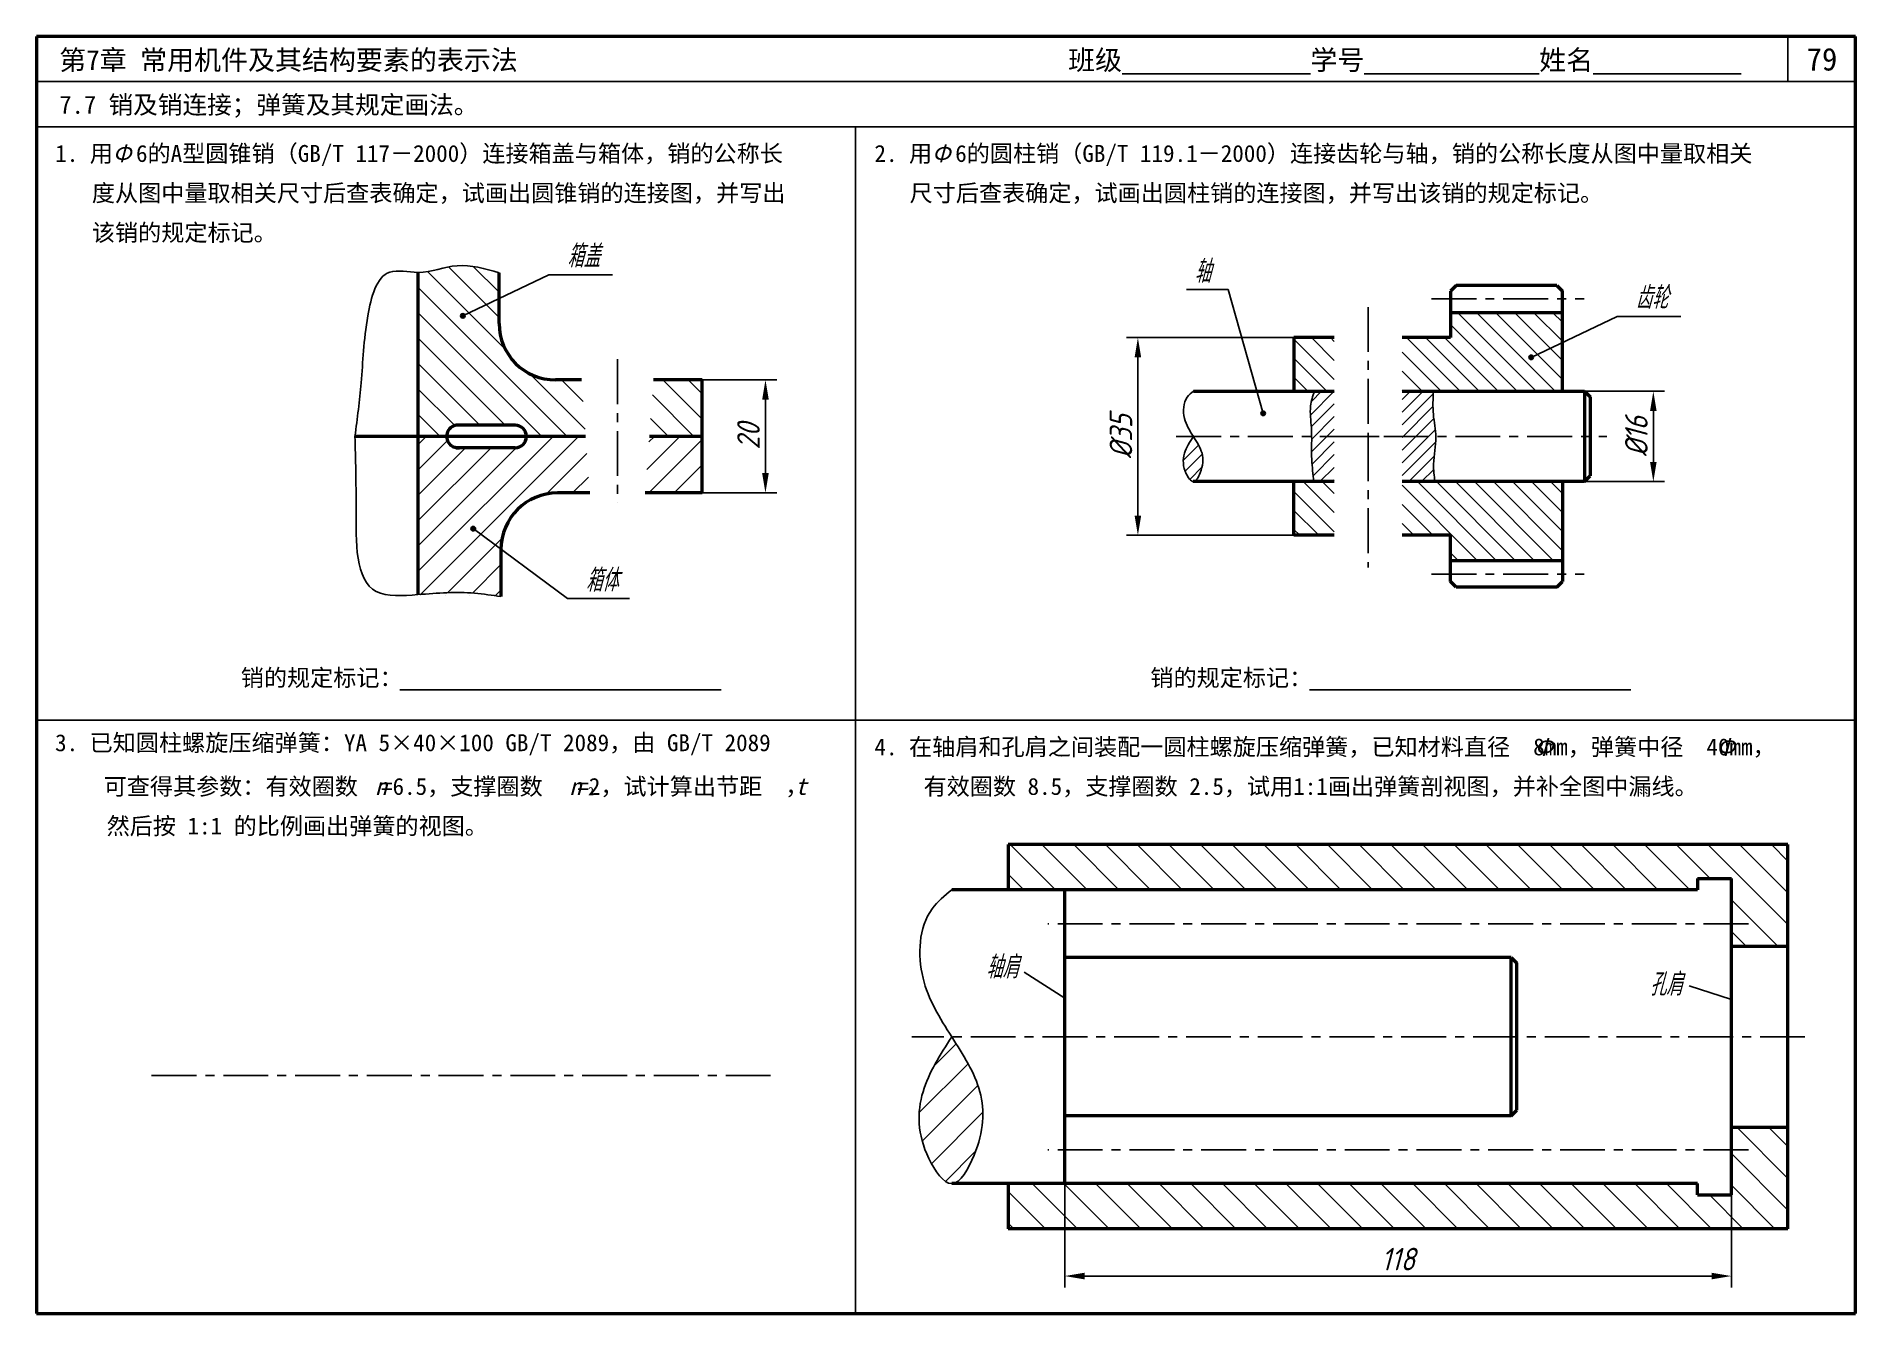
# Model space of a CAD drawing. Header units: millimetres. Extents: x 0 to 322, y 0 to 226.
import ezdxf

# ---------------------------------------------------------------- set-up
doc = ezdxf.new("R2010")
doc.units = ezdxf.units.MM
doc.header["$LTSCALE"] = 0.25
doc.linetypes.add('CENTER', pattern=[50.800000000000004, 31.75, -6.35, 6.35, -6.35])
doc.layers.add('点画线层', color=7, linetype='CENTER')
doc.layers.add('细实线层', color=7, linetype='Continuous')
doc.layers.add('粗实线层', color=7, linetype='Continuous', lineweight=50)
doc.styles.get("Standard").update_dxf_attribs({"font": 'gbeitc.shx', "height": 4, "bigfont": 'gbcbig.shx'})
doc.styles.add('宋体', font='SimSun.ttf', dxfattribs={"height": 3.5})
doc.styles.add('宋体-斜体', font='SimSun.ttf', dxfattribs={"oblique": 15, "height": 3})
doc.dimstyles.new('ISO-25', dxfattribs={"dimtxt": 4, "dimasz": 3.5, "dimexe": 2, "dimexo": 0, "dimgap": 1, "dimtad": 1, "dimtoh": 1, "dimdsep": 46, "dimtxsty": 'Standard', "dimcen": 0, "dimclrd": 256, "dimclre": 256, "dimclrt": 256, "dimadec": 0, "dimazin": 0, "dimtfac": 1, "dimtmove": 0, "dimatfit": 2, "dimfxl": 0, "dimlwd": -1, "dimlwe": -1, "dimarcsym": 0})

# ---------------------------------------------------------------- blocks, each defined once
blk = doc.blocks.new('*D1')
at = {"layer": 'Defpoints', "color": 0, "transparency": 16777216}
for p in [(273.9925522229071, 163.2162228754886), (273.9925522229071, 147.2162228754886), (286.1965091889815, 147.2162228754886)]:
    blk.add_point(p, dxfattribs=at)
at = {"layer": '细实线层', "transparency": 16777216}
for p, q in [((273.9925522229071, 163.2162228754886), (288.1965091889815, 163.2162228754886)), ((286.1965091889815, 159.7162228754886), (286.1965091889815, 150.7162228754886)), ((273.9925522229071, 147.2162228754886), (288.1965091889815, 147.2162228754886))]:
    blk.add_line(p, q, dxfattribs=at)
for points in [[(285.6131758556482, 159.7162228754886), (286.7798425223148, 159.7162228754886), (286.1965091889815, 163.2162228754886)], [(285.6131758556482, 150.7162228754886), (286.7798425223148, 150.7162228754886), (286.1965091889815, 147.2162228754886)]]:
    blk.add_solid(points, dxfattribs=at)
at = {"layer": '细实线层', "transparency": 16777216, "insert": (283.1965091889815, 155.2162228754886), "char_height": 4, "attachment_point": 5, "rotation": 90}
blk.add_mtext('%%C16', dxfattribs=at)
blk = doc.blocks.new('*D2')
at = {"layer": 'Defpoints', "color": 0, "transparency": 16777216}
for p in [(222.5865022799644, 172.7162228754886), (194.9639614862069, 137.7162228754886), (222.5865022799644, 137.7162228754886)]:
    blk.add_point(p, dxfattribs=at)
at = {"layer": '细实线层', "transparency": 16777216}
for p, q in [((222.5865022799644, 172.7162228754886), (192.9639614862069, 172.7162228754886)), ((194.9639614862069, 169.2162228754886), (194.9639614862069, 141.2162228754886)), ((222.5865022799644, 137.7162228754886), (192.9639614862069, 137.7162228754886))]:
    blk.add_line(p, q, dxfattribs=at)
for points in [[(194.3806281528736, 169.2162228754886), (195.5472948195403, 169.2162228754886), (194.9639614862069, 172.7162228754886)], [(194.3806281528736, 141.2162228754886), (195.5472948195403, 141.2162228754886), (194.9639614862069, 137.7162228754886)]]:
    blk.add_solid(points, dxfattribs=at)
at = {"layer": '细实线层', "transparency": 16777216, "insert": (191.9639614862069, 155.2162228754887), "char_height": 4, "attachment_point": 5, "rotation": 90}
blk.add_mtext('%%C35', dxfattribs=at)
blk = doc.blocks.new('*D3')
at = {"layer": 'Defpoints', "color": 0, "transparency": 16777216}
for p in [(117.8549885422202, 165.2162228754886), (129.0447290036885, 165.2162228754886), (117.8549885422202, 145.2162228754886)]:
    blk.add_point(p, dxfattribs=at)
at = {"layer": '细实线层', "transparency": 16777216}
for p, q in [((117.8549885422202, 165.2162228754886), (131.0447290036885, 165.2162228754886)), ((129.0447290036885, 148.7162228754886), (129.0447290036885, 161.7162228754886)), ((117.8549885422202, 145.2162228754886), (131.0447290036885, 145.2162228754886))]:
    blk.add_line(p, q, dxfattribs=at)
for points in [[(128.4613956703552, 161.7162228754886), (129.6280623370219, 161.7162228754886), (129.0447290036885, 165.2162228754886)], [(128.4613956703552, 148.7162228754886), (129.6280623370219, 148.7162228754886), (129.0447290036885, 145.2162228754886)]]:
    blk.add_solid(points, dxfattribs=at)
at = {"layer": '细实线层', "transparency": 16777216, "insert": (126.0447290036885, 155.2162228754886), "char_height": 4, "attachment_point": 5, "rotation": 90}
blk.add_mtext('20', dxfattribs=at)
blk = doc.blocks.new('*D4')
at = {"layer": 'Defpoints', "color": 0, "transparency": 16777216}
for p in [(182.0193863327868, 22.99618967903832), (300.0193863327868, 20.9961896790383), (300.0193863327868, 6.644884313381738)]:
    blk.add_point(p, dxfattribs=at)
at = {"layer": '细实线层', "transparency": 16777216}
for p, q in [((182.0193863327868, 22.99618967903832), (182.0193863327868, 4.644884313381738)), ((300.0193863327868, 20.9961896790383), (300.0193863327868, 4.644884313381738)), ((185.5193863327868, 6.644884313381738), (296.5193863327868, 6.644884313381738))]:
    blk.add_line(p, q, dxfattribs=at)
for points in [[(185.5193863327868, 7.228217646715071), (185.5193863327868, 6.061550980048405), (182.0193863327868, 6.644884313381738)], [(296.5193863327868, 7.228217646715071), (296.5193863327868, 6.061550980048405), (300.0193863327868, 6.644884313381738)]]:
    blk.add_solid(points, dxfattribs=at)
at = {"layer": '细实线层', "transparency": 16777216, "insert": (241.0193863327868, 9.644884313381738), "char_height": 4, "attachment_point": 5}
blk.add_mtext('118', dxfattribs=at)

msp = doc.modelspace()

# ---------------------------------------------------------------- hatches: boundary and pattern name
at = {"layer": '细实线层'}
h = msp.add_hatch(dxfattribs=at)
h.set_pattern_fill('ANSI31', color=256, angle=90)
h.set_pattern_definition([(135, (-161, -2.938859623650501), (-2.245064030267288, -2.245064030267288), [])])
edge = h.paths.add_edge_path()
edge.add_line((81.89348535812945, 175.2162228754885), (81.89348535812945, 184.1645939189187))
edge.add_spline(control_points=[(81.89348535812945, 184.1645939189187), (79.39628453513984, 184.8957910064442), (74.56484461118606, 186.3104689003589), (69.98954579782833, 184.2472855071367), (67.53112403338639, 184.2496493008708)], knot_values=[35.10410281572158, 35.10410281572158, 35.10410281572158, 35.10410281572158, 42.63420506529127, 49.67290973949537, 49.67290973951598, 49.67290973951598, 49.67290973951598], degree=3, periodic=0)
edge.add_line((67.53112403340037, 184.2496493008708), (67.53112403340037, 155.2162228754886))
edge.add_line((67.53112403340037, 155.2162228754886), (72.61278400347746, 155.2162228754887))
edge.add_arc((74.63044788402385, 155.2162228754886), 2.017663880546399, 82.41293805198319, 179.9999999999984, ccw=False)
edge.add_line((74.89684520920105, 157.2162228754886), (84.75356680562527, 157.2162228754887))
edge.add_arc((84.75356680562527, 155.2162228754886), 2.000000000000057, 2.3874235921539366e-12, 90, ccw=False)
edge.add_line((86.75356680562533, 155.2162228754887), (97.21508412710631, 155.2162228754887))
edge.add_line((97.21508412710631, 155.2162228754887), (96.49205500863474, 165.2162228754885))
edge.add_line((96.49205500863474, 165.2162228754885), (91.89348535812962, 165.2162228754885))
edge.add_arc((91.89348535812945, 175.2162228754885), 10, 180, 270.00000000000097, ccw=False)
h.paths.add_polyline_path([(117.8549885422202, 165.2162228754886), (109.2179220758057, 165.2162228754885), (108.4948929573341, 155.2162228754887), (117.8549885422202, 155.2162228754886)])
h = msp.add_hatch(dxfattribs=at)
h.set_pattern_fill('ANSI31', color=256, scale=0.75, angle=90)
h.set_pattern_definition([(135, (153.3658375917496, 2.546697377660735), (-1.683798022700466, -1.683798022700466), [])])
h.paths.add_polyline_path([(229.7164121766414, 172.7162228754886), (222.5865022799644, 172.7162228754886), (222.5865022799644, 163.2162228754887), (229.7164121766414, 163.2162228754887)])
h.paths.add_polyline_path([(229.7164121766414, 147.2162228754886), (222.5865022799644, 147.2162228754886), (222.5865022799644, 137.7162228754886), (229.7164121766414, 137.7162228754886)])
h.paths.add_polyline_path([(270.117740666194, 177.1627601986107), (250.2991467085637, 177.1627601986107), (250.2991467085637, 172.7162228754886), (241.7164121766414, 172.7162228754886), (241.7164121766414, 163.2162228754887), (269.8682740070427, 163.2162228754886), (270.1177406661943, 163.4656895346402)])
h.paths.add_polyline_path([(270.1177406661943, 147.2162228754886), (241.7164121766414, 147.2162228754886), (241.7164121766414, 137.7162228754886), (250.2991467085637, 137.7162228754886), (250.2991467085637, 133.2696855523667), (270.117740666194, 133.2696855523667)])
h = msp.add_hatch(color=256, dxfattribs=at)
h.dxf.hatch_style = 1
edge = h.paths.add_edge_path()
edge.add_arc((75.48527084803618, 176.5582117979873), 0.4, 0, 360)
h = msp.add_hatch(color=256, dxfattribs=at)
h.dxf.hatch_style = 1
edge = h.paths.add_edge_path()
edge.add_arc((264.579132105486, 169.2098946677594), 0.4, 0, 360)
h = msp.add_hatch(dxfattribs=at)
h.set_pattern_fill('ANSI31', color=256, scale=0.5)
h.set_pattern_definition([(45, (153.3658375917496, -2.938859623650501), (-1.122532015133644, 1.122532015133644), [])])
edge = h.paths.add_edge_path()
edge.add_line((229.7164121766414, 163.2162228754887), (226.1827789979175, 163.2162228754887))
edge.add_spline(control_points=[(226.1827789979175, 163.2162228754886), (225.9125376506935, 162.3519981870106), (225.2509505406352, 160.2362600885872), (225.6645004617239, 157.5176105110379), (225.7155566664007, 155.7157558152936), (225.7209096748808, 155.2162228754886)], knot_values=[0, 0, 0, 0, 2.687570940385361, 6.579534589324282, 8.07544332403035, 8.07544332403035, 8.07544332403035, 8.07544332403035], degree=3, periodic=0)
edge.add_line((225.7209096748808, 155.2162228754886), (229.7164121766414, 155.2162228754886))
edge.add_line((229.7164121766414, 155.2162228754886), (229.7164121766414, 163.2162228754887))
edge = h.paths.add_edge_path()
edge.add_line((229.7164121766414, 155.2162228754886), (225.7209096748807, 155.2162228754886))
edge.add_spline(control_points=[(225.7209096748808, 155.2162228754886), (225.7356307155169, 153.8424823455742), (225.6342198287354, 151.1743738867451), (225.9522778105915, 148.5129400279944), (226.1072436156624, 147.2162228754886)], knot_values=[8.07544332403035, 8.07544332403035, 8.07544332403035, 8.07544332403035, 12.18926704648803, 16.09811183375128, 16.09811183375128, 16.09811183375128, 16.09811183375128], degree=3, periodic=0)
edge.add_line((226.1072436156624, 147.2162228754886), (229.7164121766414, 147.2162228754886))
edge.add_line((229.7164121766414, 147.2162228754886), (229.7164121766414, 155.2162228754886))
edge = h.paths.add_edge_path()
edge.add_spline(control_points=[(247.6970082858932, 155.2162228754886), (247.6666134852001, 156.5189692033453), (247.0762646298044, 159.1706256996698), (247.19719150937, 161.8497542586183), (247.2588693207279, 163.2162228754886)], knot_values=[8.026231862193212, 8.026231862193212, 8.026231862193212, 8.026231862193212, 11.957346443212, 16.04960562785558, 16.04960562785558, 16.04960562785558, 16.04960562785558], degree=3, periodic=0)
edge.add_line((247.2588693207279, 163.2162228754887), (241.7164121766414, 163.2162228754887))
edge.add_line((241.7164121766414, 163.2162228754887), (241.7164121766414, 155.2162228754886))
edge.add_line((241.7164121766414, 155.2162228754886), (247.6970082858932, 155.2162228754886))
edge = h.paths.add_edge_path()
edge.add_spline(control_points=[(247.5360351545212, 147.2162228754886), (247.407711945088, 148.2503994100586), (247.0813847627741, 150.8803204978491), (247.7266001420203, 153.5501643687847), (247.6978796189026, 155.1788768211504), (247.6970082858932, 155.2162228754886)], knot_values=[0, 0, 0, 0, 3.111878626615082, 7.91353792046938, 8.026231862193212, 8.026231862193212, 8.026231862193212, 8.026231862193212], degree=3, periodic=0)
edge.add_line((247.6970082858932, 155.2162228754886), (241.7164121766413, 155.2162228754886))
edge.add_line((241.7164121766414, 155.2162228754886), (241.7164121766414, 147.2162228754886))
edge.add_line((241.7164121766414, 147.2162228754886), (247.5360351545212, 147.2162228754886))
h = msp.add_hatch(color=256, dxfattribs=at)
h.dxf.hatch_style = 1
edge = h.paths.add_edge_path()
edge.add_arc((217.1518182920363, 159.2912432562232), 0.4, 0, 360)
h = msp.add_hatch(dxfattribs=at)
h.set_pattern_fill('ANSI31', color=256)
h.set_pattern_definition([(45, (-161, -2.938859623650501), (-2.245064030267288, 2.245064030267288), [])])
edge = h.paths.add_edge_path()
edge.add_line((97.21508412710631, 155.2162228754887), (86.75356680562533, 155.2162228754887))
edge.add_arc((84.75356680562527, 155.2162228754886), 2.000000000000057, -90, 2.3874235921539366e-12, ccw=False)
edge.add_line((84.75356680562527, 153.2162228754885), (74.89684520920102, 153.2162228754886))
edge.add_arc((74.63044788402385, 155.2162228754886), 2.017663880546399, 179.9999999999984, 277.5870619480159, ccw=False)
edge.add_line((72.61278400347749, 155.2162228754887), (67.5311240334004, 155.2162228754886))
edge.add_line((67.53112403340037, 155.2162228754886), (67.53112403340037, 127.2288417588348))
edge.add_spline(control_points=[(67.53112403339514, 127.2288417588344), (71.10553346869949, 127.5047497226992), (75.76373172054451, 127.8427550898169), (80.6642714181533, 127.1085457889316), (82.23239903864476, 126.8736055670409)], knot_values=[35.27330530017598, 35.27330530017598, 35.27330530017598, 35.27330530018391, 45.29788024953621, 50.01512784616741, 50.01512784616741, 50.01512784616741, 50.01512784616741], degree=3, periodic=0)
edge.add_line((82.23239903864476, 126.8736055670409), (82.2323990386443, 135.216222875488))
edge.add_arc((92.2323990386443, 135.2162228754886), 10, 89.9999999999992, 180.0000000000031, ccw=False)
edge.add_line((92.23239903864442, 145.2162228754886), (97.93811324557785, 145.2162228754885))
edge.add_line((97.93811324557788, 145.2162228754885), (97.21508412710631, 155.2162228754887))
h.paths.add_polyline_path([(117.8549885422202, 155.2162228754886), (108.4948929573341, 155.2162228754887), (107.7718638388625, 145.2162228754885), (117.8549885422202, 145.2162228754886)])
h = msp.add_hatch(dxfattribs=at)
h.set_pattern_fill('ANSI31', color=256, scale=0.5)
h.set_pattern_definition([(45, (153.3658375917496, 2.546697377660735), (-1.122532015133644, 1.122532015133644), [])])
edge = h.paths.add_edge_path()
edge.add_spline(control_points=[(204.770791687574, 147.2162228754989), (204.7737276506745, 147.2161926286468), (205.2540587496618, 147.2161812833048), (206.4759677889215, 149.4495555935125), (206.6844588246066, 152.2227402123912), (205.3931967925566, 154.249809832878), (204.7795957631864, 155.2162228754627)], knot_values=[17.69471126649653, 17.69471126649653, 17.69471126649653, 17.69471126649653, 17.71900301471265, 21.67060138544219, 28.6037048404689, 35.32835655441446, 35.32835655441446, 35.32835655441446, 35.32835655447447], degree=3, periodic=0)
edge.add_spline(control_points=[(204.77959576317, 155.2162228754886), (204.15460041619, 154.2388608234226), (202.8549182861192, 152.2064297024269), (202.9106602987493, 149.3092025256591), (204.3243887531079, 147.2208218037136), (204.770791687574, 147.2162228754989)], knot_values=[35.32835655447447, 35.32835655447447, 35.32835655447447, 35.32835655447447, 42.08179045664275, 49.37216888311924, 53.0656443512713, 53.0656443512713, 53.0656443512713, 53.0656443512713], degree=3, periodic=0)
h = msp.add_hatch(color=256, dxfattribs=at)
h.dxf.hatch_style = 1
edge = h.paths.add_edge_path()
edge.add_arc((77.32524966755062, 138.9041428516837), 0.4, 0, 360)
h = msp.add_hatch(dxfattribs=at)
h.set_pattern_fill('ANSI31', color=256, scale=1.25, angle=90, style=0)
h.set_pattern_definition([(135, (0, 2.800105057271878), (-2.806330037834111, -2.80633003783411), [])])
h.paths.add_polyline_path([(310.0193863327868, 82.99618967903831), (172.0193863327868, 82.99618967903832), (172.0193863327868, 74.99618967903832), (294.0193863327868, 74.99618967903831), (294.0193863327868, 76.99618967903832), (300.0193863327868, 76.99618967903832), (300.0193863327868, 64.99618967903832), (310.0193863327868, 64.99618967903832)])
h.paths.add_polyline_path([(310.0193863327868, 32.9961896790383), (300.0193863327868, 32.9961896790383), (300.0193863327868, 20.99618967903828), (294.0193863327868, 20.9961896790383), (294.0193863327868, 22.9961896790383), (172.0193863327868, 22.99618967903832), (172.0193863327868, 14.99618967903831), (310.0193863327868, 14.99618967903831)])
h = msp.add_hatch(dxfattribs=at)
h.set_pattern_fill('ANSI31', color=256, scale=1.25)
h.set_pattern_definition([(45, (0, 2.800105057271878), (-2.80633003783411, 2.806330037834111), [])])
edge = h.paths.add_edge_path()
edge.add_spline(control_points=[(161.9907730870997, 22.99618967907042), (162.0003149671763, 22.99609137680108), (163.5613910388851, 22.99605450443951), (167.5325954164793, 30.25452101261511), (168.2101912824559, 39.26737102397117), (164.0135896782933, 45.85534729055344), (162.0193863328401, 48.996189678954)], knot_values=[17.69471126649653, 17.69471126649653, 17.69471126649653, 17.69471126649653, 17.71900301471265, 21.67060138544219, 28.6037048404689, 35.32835655441446, 35.32835655441446, 35.32835655441446, 35.32835655447447], degree=3, periodic=0)
edge.add_spline(control_points=[(162.0193863327867, 48.99618967903807), (159.9881514551018, 45.81976300982348), (155.7641845323714, 39.21436186658723), (155.9453460734193, 29.79837354209126), (160.539963550085, 23.01113619576811), (161.9907730870997, 22.99618967907042)], knot_values=[35.32835655447447, 35.32835655447447, 35.32835655447447, 35.32835655447447, 42.08179045664275, 49.37216888311924, 53.0656443512713, 53.0656443512713, 53.0656443512713, 53.0656443512713], degree=3, periodic=0)

# ---------------------------------------------------------------- linework, layer by layer
at = {"lineweight": 50}
for p, q in [((322, 226), (0, 226)), ((0, 226), (0, 0)), ((322, 0), (322, 226)), ((0, 0), (322, 0))]:
    msp.add_line(p, q, dxfattribs=at)
for p, q in [((310, 218), (310, 226)), ((322, 218), (0, 218)), ((322, 210), (0, 210)), ((145, 210), (145, 0)), ((2.842170943040401e-14, 105), (322, 105))]:
    msp.add_line(p, q)
at = {"layer": '点画线层'}
for p, q in [((235.7164121766414, 178.095855103687), (235.7164121766414, 155.2162228754886)), ((246.9402214554791, 179.578498823547), (273.9495782624083, 179.578498823547)), ((102.8549885422203, 168.8713891650783), (102.8549885422203, 143.4412892936342)), ((201.752330430927, 155.2162228754886), (229.7164121766414, 155.2162228754886)), ((229.7164121766414, 155.2162228754886), (238.4738153422145, 155.2162228754886)), ((235.7164121766414, 155.2162228754886), (235.7164121766414, 132.0283852577693)), ((238.4738153422145, 155.2162228754886), (277.9925522229071, 155.2162228754886)), ((246.9402214554791, 130.8539469274303), (273.9495782624083, 130.8539469274303)), ((303.0193863327868, 68.99618967903831), (179.0193863327868, 68.99618967903832)), ((313.0193863327868, 48.99618967903831), (154.9422057268671, 48.99618967903831)), ((129.9397075349368, 42.120547187228), (19.93970753493682, 42.12054718722801)), ((303.0193863327868, 28.99618967903831), (179.0193863327868, 28.9961896790383))]:
    msp.add_line(p, q, dxfattribs=at)
at = {"layer": '粗实线层'}
for p, q in [((67.53112403340037, 184.2496493008708), (67.53112403340037, 127.2288417588346)), ((81.89348535812945, 175.2162228754885), (81.89348535812945, 184.1645939189187)), ((251.2991467085637, 181.9074830285703), (250.2991467085637, 180.9074830285703)), ((250.2991467085637, 180.9074830285703), (250.2991467085637, 172.7162228754886)), ((269.1177406661939, 181.9074830285703), (251.2991467085637, 181.9074830285703)), ((269.1177406661939, 181.9074830285703), (270.1177406661939, 180.9074830285703)), ((270.1177406661939, 180.2162228754886), (270.1177406661939, 180.9074830285703)), ((250.2991467085637, 177.1627601986107), (270.1177406661939, 177.1627601986107)), ((270.1177406661943, 163.2162228754886), (270.1177406661939, 180.2162228754886)), ((229.7164121766414, 172.7162228754886), (222.5865022799644, 172.7162228754886)), ((222.5865022799644, 172.7162228754886), (222.5865022799644, 163.2162228754886)), ((250.2991467085637, 172.7162228754886), (241.7164121766414, 172.7162228754886)), ((96.49205500863474, 165.2162228754885), (91.89348535812945, 165.2162228754884)), ((117.8549885422202, 165.2162228754886), (109.2179220758057, 165.2162228754885)), ((117.8549885422202, 145.2162228754886), (117.8549885422202, 165.2162228754886)), ((204.77959576317, 163.2162228754886), (229.7164121766414, 163.2162228754887)), ((241.7164121766414, 163.2162228754887), (273.9925522229071, 163.2162228754886)), ((273.9925522229071, 163.2162228754886), (273.9925522229071, 147.2162228754886)), ((273.9925522229071, 163.2162228754886), (274.9925522229071, 162.2162228754886)), ((274.9925522229071, 162.2162228754886), (274.9925522229071, 148.2162228754886)), ((97.21508412710631, 155.2162228754887), (56.37962423452518, 155.2162228754886)), ((84.75356680562527, 157.2162228754886), (74.36405055884688, 157.2162228754886)), ((117.8549885422203, 155.2162228754886), (108.4948929573341, 155.2162228754887)), ((84.75356680562527, 153.2162228754886), (74.36405055884688, 153.2162228754886)), ((273.9925522229071, 147.2162228754886), (274.9925522229071, 148.2162228754886)), ((97.93811324557788, 145.2162228754885), (92.2323990386443, 145.2162228754886)), ((117.8549885422202, 145.2162228754886), (107.7718638388625, 145.2162228754885)), ((117.8549885422202, 145.2162228754886), (108.4286937678253, 145.2162228754887)), ((229.7164121766414, 147.2162228754886), (204.7707916875742, 147.2162228754886)), ((222.5865022799644, 137.7162228754886), (222.5865022799644, 147.2162228754887)), ((273.9925522229071, 147.2162228754886), (241.7164121766414, 147.2162228754886)), ((270.1177406661943, 147.2162228754886), (270.1177406661939, 130.2162228754886)), ((229.7164121766414, 137.7162228754886), (222.5865022799644, 137.7162228754886)), ((250.2991467085637, 137.7162228754886), (241.7164121766414, 137.7162228754886)), ((250.2991467085637, 129.5249627224069), (250.2991467085637, 137.7162228754886)), ((82.2323990386443, 135.2162228754886), (82.23239903864476, 126.8736055670409)), ((250.2991467085637, 133.2696855523667), (270.1177406661939, 133.2696855523667)), ((251.2991467085637, 128.5249627224069), (250.2991467085637, 129.5249627224069)), ((269.1177406661939, 128.5249627224071), (270.1177406661939, 129.5249627224071)), ((270.1177406661939, 130.2162228754886), (270.1177406661939, 129.5249627224071)), ((269.1177406661939, 128.5249627224071), (251.2991467085637, 128.5249627224069)), ((172.0193863327868, 82.99618967903832), (172.0193863327868, 74.99618967903832)), ((310.0193863327868, 82.99618967903831), (172.0193863327868, 82.99618967903832)), ((310.0193863327868, 14.99618967903831), (310.0193863327868, 82.99618967903831)), ((294.0193863327868, 74.99618967903831), (162.0193863327868, 74.99618967903832)), ((182.0193863327868, 22.99618967903832), (182.0193863327868, 74.99618967903832)), ((294.0193863327868, 76.99618967903832), (300.0193863327868, 76.99618967903832)), ((294.0193863327868, 76.99618967903831), (294.0193863327868, 74.99618967903831)), ((300.0193863327868, 20.9961896790383), (300.0193863327868, 76.99618967903832)), ((300.0193863327868, 64.99618967903832), (310.0193863327868, 64.99618967903832)), ((261.0193863327868, 62.99618967903832), (182.0193863327868, 62.99618967903832)), ((261.0193863327868, 34.99618967903834), (261.0193863327868, 62.99618967903835)), ((261.0193863327868, 62.99618967903832), (262.0193863327868, 61.9961896790383)), ((262.0193863327868, 35.99618967903837), (262.0193863327868, 61.99618967903829)), ((261.0193863327868, 34.99618967903831), (262.0193863327868, 35.99618967903834)), ((261.0193863327867, 34.99618967903831), (182.0193863327868, 34.99618967903832)), ((300.0193863327868, 32.9961896790383), (310.0193863327868, 32.9961896790383)), ((294.0193863327868, 22.99618967903831), (162.0193863327868, 22.99618967903832)), ((172.0193863327868, 22.99618967903832), (172.0193863327868, 14.99618967903832)), ((294.0193863327868, 20.99618967903831), (294.0193863327868, 22.99618967903831)), ((294.0193863327868, 20.9961896790383), (300.0193863327868, 20.9961896790383)), ((310.0193863327868, 14.99618967903831), (172.0193863327868, 14.99618967903832))]:
    msp.add_line(p, q, dxfattribs=at)
for centre, radius, start, end in [((91.89348535812945, 175.2162228754885), 10, 180, 270), ((74.63044788402385, 155.2162228754886), 2.017663880546387, 82.41293805199, 277.58706194801), ((84.75356680562527, 155.2162228754886), 2.000000000000057, 270, 90), ((92.2323990386443, 135.2162228754886), 10, 90, 180)]:
    msp.add_arc(centre, radius, start, end, dxfattribs=at)
at = {"layer": '细实线层'}
for p, q in [((75.48527084803618, 176.5582117979873), (90.69853190505967, 183.7990047640401)), ((90.69853190505967, 183.7990047640401), (101.9881361208878, 183.7990047640401)), ((203.5851669686101, 181.1915237246553), (210.9218891843588, 181.1915237246553)), ((217.1518182920363, 159.2912432562232), (210.9218891843588, 181.1915237246553)), ((264.579132105486, 169.2098946677594), (279.7923931625095, 176.4506876338122)), ((279.7923931625095, 176.4506876338122), (291.0819973783376, 176.4506876338122)), ((269.8682740070428, 163.2162228754887), (270.1177406661939, 163.4656895346398)), ((77.32524966755062, 138.9041428516837), (93.99750157781398, 126.5484864319673)), ((93.99750157781398, 126.5484864319673), (104.9694526650436, 126.5484864319673)), ((64.32437470359991, 110.3989576106698), (121.1958285324416, 110.3989576106698)), ((225.3243747035999, 110.3989576106698), (282.1958285324416, 110.3989576106698)), ((182.0193863327868, 55.82361141738358), (174.8536575636631, 60.41362580736876)), ((300.0193863327868, 55.60503909346704), (292.546016323204, 58.00933245041796))]:
    msp.add_line(p, q, dxfattribs=at)
for centre in [(75.48527084803618, 176.5582117979873), (264.579132105486, 169.2098946677594), (217.1518182920363, 159.2912432562232), (77.32524966755062, 138.9041428516837)]:
    msp.add_circle(centre, 0.4, dxfattribs=at)
for points in [[(56.37962423452564, 155.2162228754886), (57.47837295186991, 164.6711991252643), (58.67078961379548, 176.5760185757434), (62.54614338422334, 184.2935976414961), (67.53112403340083, 184.2496493008708), (74.47031076514077, 185.4290775490941), (81.89348535812945, 184.1645939189187)], [(204.77959576317, 163.2162228754886), (203.7091133616291, 162.1770003182791), (203.2153656041804, 158.4108734992295), (204.77959576317, 155.2162228754886), (206.3125125225615, 152.2236652106397), (205.9983087727236, 148.7713823596679), (204.77959576317, 147.2162228754886), (203.5295687225569, 148.5920428733487), (203.2153656041804, 152.2236652106397), (204.77959576317, 155.2162228754886)], [(226.1827789979175, 163.2162228754886), (225.5386610156741, 160.6069797698055), (225.6698721582243, 156.7172285334496), (225.741923166641, 151.107958804408), (226.1072436156624, 147.2162228754886)], [(247.5360351545212, 147.2162228754886), (247.2998978009311, 150.3191292126221), (247.6989739869462, 155.1041757298477), (247.2588693207279, 159.123963690845), (247.2588693207279, 163.2162228754886)], [(56.37962423452564, 155.2162228754886), (56.58406007459553, 142.3496621656847), (60.16131006037222, 127.7662582230461), (67.53112403340083, 127.2288417588348), (77.5528305144012, 127.4686377635074), (82.23239903864476, 126.8736055670409)], [(162.0193863327867, 74.99618967903915), (158.5403185277788, 71.61871636810818), (156.9356383160703, 59.37880420619633), (162.0193863327867, 48.99618967903807), (167.0013658008093, 39.27037726827862), (165.9802036138364, 28.05045800261996), (162.0193863327867, 22.99618967903707), (157.9567984507941, 27.46760467208241), (156.9356383160703, 39.27037726827862), (162.0193863327867, 48.99618967903807)]]:
    msp.add_spline(points, degree=3, dxfattribs=at)

# ---------------------------------------------------------------- texts
at = {"style": '宋体'}
for s, height, p in [('第7章 常用机件及其结构要素的表示法', 3.5, (4.054244886859237, 220.0720066899165)), ('班级%%U              %%U学号%%U             %%U姓名%%U           ', 3.5, (182.6129724781542, 220.0720066899165)), ('79', 4, (313.3223309177666, 219.9634370107242)), ('7.7 销及销连接；弹簧及其规定画法。', 3.2, (4.054244886859237, 212.2990720558691)), ('1. 用  6的A型圆锥销（GB/T 117－2000）连接箱盖与箱体，销的公称长', 3, (3.334281743004453, 203.7867337225044)), ('2. 用  6的圆柱销（GB/T 119.1－2000）连接齿轮与轴，销的公称长度从图中量取相关', 3, (148.3342817430045, 203.7867337225044)), ('度从图中量取相关尺寸后查表确定，试画出圆锥销的连接图，并写出', 3, (9.82098191376781, 196.7867337225045)), ('尺寸后查表确定，试画出圆柱销的连接图，并写出该销的规定标记。', 3, (154.554184509418, 196.7867337225045)), ('该销的规定标记。', 3, (9.82098191376781, 189.7867337225045)), ('销的规定标记：', 3, (36.17765549773333, 111.0120594440124)), ('销的规定标记：', 3, (197.1776554977333, 111.0120594440124)), ('3. 已知圆柱螺旋压缩弹簧：YA 5×40×100 GB/T 2089，由 GB/T 2089', 3, (3.305878177215921, 99.51515592513736)), ('4. 在轴肩和孔肩之间装配一圆柱螺旋压缩弹簧，已知材料直径  8mm，弹簧中径  40mm，', 3, (148.3342817430045, 98.78673372250442)), ('可查得其参数：有效圈数  =6.5，支撑圈数   =2，试计算出节距  ，', 3, (11.90589484601517, 91.78673372250445)), ('有效圈数 8.5，支撑圈数 2.5，试用1:1画出弹簧剖视图，并补全图中漏线。', 3, (157.0282859359561, 91.78673372250442)), ('2', 1.5, (97.64600930436775, 91.68019816290983)), ('然后按 1:1 的比例画出弹簧的视图。', 3, (12.42969183208018, 84.78673372250445))]:
    msp.add_text(s, height=height, dxfattribs=at).set_placement(p)
at = {"style": '宋体-斜体', "oblique": 15}
for s, p in [('Φ', (13.50286596183639, 203.7867337225044)), ('Φ', (158.5028659618364, 203.7867337225044)), ('Φ', (265.1852160373866, 98.78673372250442)), ('Φ', (297.3855298916989, 98.78673372250442)), ('n', (59.97556560067758, 91.78673372250445)), ('n', (94.36386787009067, 91.78673372250445)), ('t', (134.2986718964712, 91.78673372250445))]:
    msp.add_text(s, height=3, dxfattribs=at).set_placement(p)
at = {"layer": '细实线层'}
for s, p in [('箱盖', (93.92865902415639, 185.1269752605646)), ('轴', (204.9479256266349, 182.4101770327243)), ('齿轮', (283.0225202816062, 177.7786581303367)), ('箱体', (97.2276286969107, 127.7671397400363)), ('轴肩', (168.0721281264259, 59.32076473931915)), ('孔肩', (285.5457270381025, 56.26601405860229))]:
    msp.add_text(s, height=4, dxfattribs=at).set_placement(p)

# ---------------------------------------------------------------- dimensions: what is measured, and where the dimension line sits
for base, p1, p2, text, picture, middle in [((194.9639614862069, 137.7162228754886), (222.5865022799644, 172.7162228754886), (222.5865022799644, 137.7162228754886), '%%C35', '*D2', (191.9639614862069, 155.2162228754887)), ((129.0447290036885, 165.2162228754886), (117.8549885422202, 145.2162228754886), (117.8549885422202, 165.2162228754886), '20', '*D3', (126.0447290036885, 155.2162228754886)), ((286.1965091889815, 147.2162228754886), (273.9925522229071, 163.2162228754886), (273.9925522229071, 147.2162228754886), '%%C16', '*D1', (283.1965091889815, 155.2162228754886))]:
    dim = msp.add_linear_dim(base=base, p1=p1, p2=p2, angle=90, text=text, dimstyle='ISO-25', dxfattribs=at)
    dim.commit()
    dim.dimension.update_dxf_attribs({"geometry": picture, "text_midpoint": middle})
dim = msp.add_linear_dim(base=(300.0193863327868, 6.644884313381738), p1=(182.0193863327868, 22.99618967903832), p2=(300.0193863327868, 20.9961896790383), dimstyle='ISO-25', dxfattribs=at)
dim.commit()
dim.dimension.update_dxf_attribs({"geometry": '*D4', "text_midpoint": (241.0193863327868, 9.644884313381738)})

doc.saveas('drawing.dxf')
